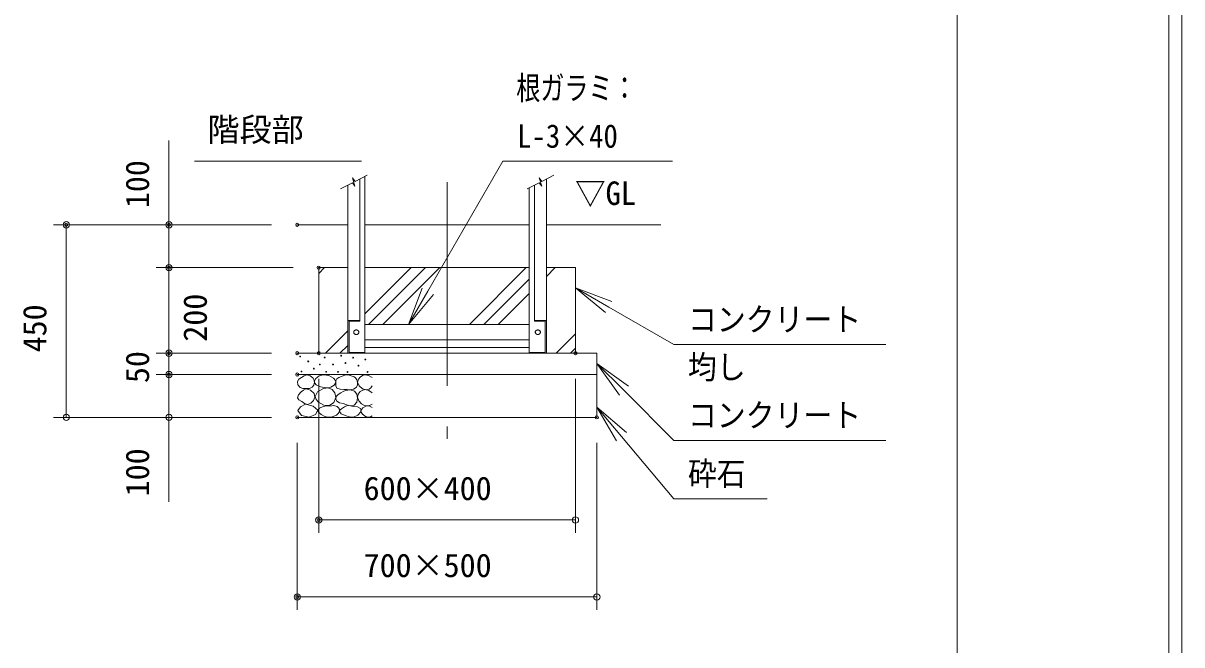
# Model space of a CAD drawing. Units: millimetres, scale not verified. Extents: x 0 to 420, y 0 to 297.
# Drawn here: x 330 to 420.2, y 103.6 to 152 of the extents above; entities that cross this region are included whole.
import ezdxf
from ezdxf.enums import TextEntityAlignment as Align

# ---------------------------------------------------------------- set-up
doc = ezdxf.new("R2010")
doc.units = ezdxf.units.MM
doc.header["$LTSCALE"] = 0.5
doc.header["$PDMODE"] = 32
doc.header["$PDSIZE"] = 0.25
doc.linetypes.add('USER1', pattern=[50.8, 31.75, -6.35, 6.35, -6.35])
for name, color, linetype, lineweight in [('DEFPOINTS_3', 7, 'Continuous', 0), ('LY_2', 7, 'Continuous', 0), ('LY_5', 2, 'Continuous', 18), ('LY_6', 7, 'Continuous', 0)]:
    doc.layers.add(name, color=color, linetype=linetype, lineweight=lineweight)
doc.styles.add('ＭＳ ゴシック', font='')
doc.styles.get('ＭＳ ゴシック').set_extended_font_data('MS Gothic')

# ---------------------------------------------------------------- blocks, each defined once
blk = doc.blocks.new('-001-MS_2')
at = {"color": 7, "linetype": 'Continuous', "lineweight": 0}
for p, q in [((3.92, 89.34), (0.27, 83.88)), ((0.27, 83.88), (1.28, 76.29)), ((9.77, 93.38), (3.92, 89.34)), ((15.99, 96.86), (9.77, 93.38)), ((22.45, 99.4), (15.99, 96.86)), ((29.91, 96.94), (22.45, 99.4)), ((36.07, 92.11), (29.91, 96.94)), ((39.03, 87.18), (36.07, 92.11)), ((38.56, 75.54), (39.88, 81.98)), ((39.88, 81.98), (39.03, 87.18)), ((43.36, 91), (39.71, 84.09)), ((39.71, 84.09), (40.58, 80.12)), ((51.33, 96.79), (43.36, 91)), ((56.97, 98.88), (51.33, 96.79)), ((61.87, 99.49), (56.97, 98.88)), ((73.64, 97.86), (61.87, 99.49)), ((84.31, 91.65), (73.64, 97.86)), ((89.01, 86.31), (84.31, 91.65)), ((86.23, 75.46), (89.98, 81.65)), ((89.98, 81.65), (89.01, 86.31)), ((90.14, 85.46), (89.71, 79.83)), ((92.03, 89.85), (90.14, 85.46)), ((96.8, 93), (92.03, 89.85)), ((102.95, 95.22), (96.8, 93)), ((108.43, 97.47), (102.95, 95.22)), ((113.69, 99.7), (108.43, 97.47)), ((121.01, 98.66), (113.69, 99.7)), ((128.19, 96.48), (121.01, 98.66)), ((132.84, 94.49), (128.19, 96.48)), ((136.25, 92), (132.84, 94.49)), ((139.31, 87.51), (136.25, 92)), ((140.9, 81.8), (139.31, 87.51)), ((140.56, 75.29), (140.9, 81.8)), ((142.65, 88.94), (140.78, 82.21)), ((140.78, 82.21), (144.45, 73.44)), ((147.12, 94.25), (142.65, 88.94)), ((152.27, 97.95), (147.12, 94.25)), ((157.89, 99.64), (152.27, 97.95)), ((166.57, 98.15), (157.89, 99.64)), ((175, 93.3), (166.57, 98.15)), ((1.28, 76.29), (6.29, 69.94)), ((9.14, 59.48), (2.69, 52.66)), ((6.29, 69.94), (13.15, 67.35)), ((14.58, 63.66), (9.14, 59.48)), ((13.15, 67.35), (20.86, 67.08)), ((19.91, 66.45), (14.58, 63.66)), ((31.08, 63.24), (19.91, 66.45)), ((20.86, 67.08), (28.48, 67.69)), ((28.48, 67.69), (34.81, 70.25)), ((39.24, 55.99), (31.08, 63.24)), ((34.81, 70.25), (38.56, 75.54)), ((40.76, 47.48), (39.24, 55.99)), ((40.58, 80.12), (44.3, 75.71)), ((47.31, 59.54), (41.33, 48.68)), ((44.3, 75.71), (53.79, 70.93)), ((61.06, 67.6), (47.31, 59.54)), ((53.79, 70.93), (63.76, 69.49)), ((72.24, 68.87), (61.06, 67.6)), ((63.76, 69.49), (71.12, 69.32)), ((71.12, 69.32), (78.63, 70.84)), ((81.06, 65.44), (72.24, 68.87)), ((78.63, 70.84), (86.23, 75.46)), ((87.97, 57.29), (81.06, 65.44)), ((90.25, 46.52), (87.97, 57.29)), ((89.71, 79.83), (90, 73.7)), ((90, 73.7), (92.39, 68.55)), ((92.39, 68.55), (99.76, 65.68)), ((101.61, 57.14), (95.41, 53.53)), ((99.76, 65.68), (108.86, 65.33)), ((107.19, 60.29), (101.61, 57.14)), ((112.69, 63.08), (107.19, 60.29)), ((108.86, 65.33), (116.14, 64.75)), ((123.7, 64.21), (112.69, 63.08)), ((116.14, 64.75), (123.36, 64.44)), ((123.36, 64.44), (131.47, 65.82)), ((133.77, 60.92), (123.7, 64.21)), ((131.47, 65.82), (137.86, 69.63)), ((139.09, 54.29), (133.77, 60.92)), ((137.86, 69.63), (140.56, 75.29)), ((140.8, 45.79), (139.09, 54.29)), ((142.41, 54.25), (140.78, 47.04)), ((146.8, 60.03), (142.41, 54.25)), ((144.45, 73.44), (152.5, 67)), ((152.77, 63.87), (146.8, 60.03)), ((152.5, 67), (160.8, 64.62)), ((159.47, 65.1), (152.77, 63.87)), ((167.54, 62.64), (159.47, 65.1)), ((160.8, 64.62), (168.03, 65.73)), ((174.68, 57.18), (167.54, 62.64)), ((168.03, 65.73), (172.08, 69.11)), ((172.08, 69.11), (175, 73.65)), ((2.69, 52.66), (0.27, 45.85)), ((0.27, 45.85), (3.9, 41.03)), ((3.9, 41.03), (10.41, 36.67)), ((19.09, 30.52), (7.78, 24.5)), ((10.41, 36.67), (17.05, 32.38)), ((17.05, 32.38), (23.72, 30.33)), ((36.88, 25.89), (19.09, 30.52)), ((23.72, 30.33), (31.36, 32.78)), ((31.36, 32.78), (37.66, 39.2)), ((37.66, 39.2), (40.76, 47.48)), ((41.33, 48.68), (43.97, 41.48)), ((43.97, 41.48), (49.17, 35.16)), ((49.17, 35.16), (61.76, 28.31)), ((61.76, 28.31), (75.12, 27.32)), ((75.12, 27.32), (85.4, 34.78)), ((85.1, 27.83), (76.2, 26.37)), ((93.5, 25.29), (85.1, 27.83)), ((85.4, 34.78), (90.25, 46.52)), ((91.06, 48.76), (90.07, 43.23)), ((90.07, 43.23), (92.15, 37.68)), ((95.41, 53.53), (91.06, 48.76)), ((92.15, 37.68), (98.86, 33.92)), ((98.86, 33.92), (107.01, 32.27)), ((107.01, 32.27), (113.43, 30.11)), ((118.5, 28.21), (110.04, 24.61)), ((113.43, 30.11), (119.72, 27.95)), ((124.44, 26.75), (118.5, 28.21)), ((119.72, 27.95), (126.09, 26.92)), ((126.09, 26.92), (132.69, 28.49)), ((132.69, 28.49), (138.87, 35.72)), ((138.87, 35.72), (140.8, 45.79)), ((140.78, 47.04), (143.44, 38.43)), ((143.44, 38.43), (149.65, 31.51)), ((149.65, 31.51), (157.29, 27.64)), ((157.29, 27.64), (164.86, 26.76)), ((164.86, 26.76), (170.01, 28.2)), ((170.01, 28.2), (174.68, 30.88)), ((7.78, 24.5), (0.96, 15.68)), ((0.96, 15.68), (9.45, 4.41)), ((9.45, 4.41), (27.89, 0.3)), ((27.89, 0.3), (42.24, 6.41)), ((47.66, 16.78), (36.88, 25.89)), ((42.24, 6.41), (47.66, 16.78)), ((51.59, 21.5), (47.28, 16.1)), ((47.28, 16.1), (49.96, 11.42)), ((49.96, 11.42), (55.93, 6.91)), ((60.52, 25.56), (51.59, 21.5)), ((55.93, 6.91), (62.4, 3.07)), ((68.66, 27), (60.52, 25.56)), ((62.4, 3.07), (69.71, 0.69)), ((76.2, 26.37), (68.66, 27)), ((69.71, 0.69), (81.56, 0.93)), ((81.56, 0.93), (91.88, 5.02)), ((91.88, 5.02), (96.58, 9.83)), ((97.57, 20.71), (93.5, 25.29)), ((96.58, 9.83), (98.63, 15.56)), ((98.63, 15.56), (97.57, 20.71)), ((100.07, 17.31), (98.23, 13.88)), ((98.23, 13.88), (102.2, 8.39)), ((103.1, 19.83), (100.07, 17.31)), ((102.2, 8.39), (112.02, 4.15)), ((110.04, 24.61), (103.1, 19.83)), ((112.02, 4.15), (121.76, 0.92)), ((121.76, 0.92), (130.94, 0.37)), ((130.67, 25.5), (124.44, 26.75)), ((140.33, 24.68), (130.67, 25.5)), ((130.94, 0.37), (141.78, 4.87)), ((147.97, 20.91), (140.33, 24.68)), ((141.78, 4.87), (148.51, 12.53)), ((149.32, 16.52), (147.97, 20.91)), ((148.51, 12.53), (149.32, 16.52)), ((152.98, 22.43), (148.7, 15.67)), ((148.7, 15.67), (149.31, 12)), ((149.31, 12), (152.19, 7.75)), ((152.19, 7.75), (159.35, 2.28)), ((161.69, 26.76), (152.98, 22.43)), ((159.35, 2.28), (166.76, 0.46)), ((168.98, 25.96), (161.69, 26.76)), ((166.76, 0.46), (171.06, 1.51)), ((175, 22.64), (168.98, 25.96)), ((171.06, 1.51), (175, 3.63))]:
    blk.add_line(p, q, dxfattribs=at)
for centre in [(6.61, 142.18), (63.96, 139.96), (102.42, 144.09), (130.53, 139.5), (158.91, 135.17), (25.62, 130.77), (38.61, 113.98), (52.55, 123.48), (83.5, 123.55), (112.42, 127.06), (142.69, 120.85), (9.77, 107.32), (67.44, 106.37), (95.12, 106.52), (117.28, 105.98), (164.31, 105.98)]:
    blk.add_circle(centre, 1, dxfattribs=at)
blk = doc.blocks.new('-013-_DOTBLANK')
at = {"color": 7, "linetype": 'Continuous', "lineweight": 0}
blk.add_line((-0.5, 0), (-1, 0), dxfattribs=at)
blk.add_circle((0, 0), 0.5, dxfattribs=at)
blk = doc.blocks.new('-003-_U3')
at = {"color": 7, "linetype": 'Continuous', "lineweight": 0}
for p, q in [((-1, 0.1667), (0, 0)), ((0, 0), (-1, 0)), ((-1, -0.1667), (0, 0))]:
    blk.add_line(p, q, dxfattribs=at)

msp = doc.modelspace()

# ---------------------------------------------------------------- linework, layer by layer
at = {"layer": 'DEFPOINTS_3'}
msp.add_line((420.25, -0.0353), (420.25, 296.9647), dxfattribs=at)
at = {"layer": 'LY_2'}
msp.add_line((402.75, 14.9647), (402.75, 281.9647), dxfattribs=at)
at = {"layer": 'LY_5', "color": 7, "lineweight": 0}
for p, q in [((419.248, 0.115), (419.248, 297.0353)), ((355.6276, 139.9552), (355.8314, 139.6848)), ((355.8256, 139.3077), (355.6277, 139.9551)), ((356.7662, 140.1611), (355.8314, 139.6848)), ((370.1743, 139.9552), (370.3781, 139.6848)), ((370.3723, 139.3077), (370.1744, 139.9551)), ((371.3128, 140.1611), (370.3781, 139.6848)), ((355.6219, 139.578), (354.6872, 139.1018)), ((355.26, 126.2981), (355.26, 139.3936)), ((355.6219, 139.578), (355.8256, 139.3077)), ((356.1933, 128.792), (356.1933, 139.8692)), ((370.1686, 139.578), (369.2338, 139.1018)), ((369.8067, 128.792), (369.8067, 139.3936)), ((370.1686, 139.578), (370.3723, 139.3077)), ((370.74, 126.2981), (370.74, 139.8692)), ((355.26, 136.2981), (351.3333, 136.2981)), ((369.4067, 136.2981), (356.5933, 136.2981)), ((379.6667, 136.2981), (370.74, 136.2981)), ((353, 132.5041), (353.4607, 132.9647)), ((353, 132.9647), (355.26, 132.9647)), ((353, 126.2981), (353, 132.9647)), ((356.5933, 129.3622), (360.1958, 132.9647)), ((356.5933, 132.9647), (369.4067, 132.9647)), ((356.8792, 128.5256), (361.3184, 132.9647)), ((358.0018, 128.5256), (362.4409, 132.9647)), ((364.737, 128.5256), (369.1761, 132.9647)), ((370.74, 132.2836), (371.4212, 132.9647)), ((370.74, 132.9647), (373, 132.9647)), ((373, 132.9647), (373, 126.2981)), ((365.8595, 128.5256), (369.4067, 132.0728)), ((366.982, 128.5256), (369.4067, 130.9502)), ((355.26, 128.8404), (356.1933, 128.8404)), ((356.5933, 128.5256), (369.4067, 128.5256)), ((370.74, 128.8404), (369.8067, 128.8404)), ((353.5292, 126.2981), (355.26, 128.0289)), ((356.5933, 127.3376), (369.4067, 127.3376)), ((371.4897, 126.2981), (373, 127.8084)), ((354.6517, 126.2981), (355.26, 126.9064)), ((356.5933, 126.7323), (369.4067, 126.7323)), ((372.6122, 126.2981), (373, 126.6859)), ((374.6667, 126.2981), (351.3333, 126.2981)), ((355.26, 126.2981), (356.5933, 126.2981)), ((370.74, 126.2981), (369.4067, 126.2981)), ((374.6667, 126.2981), (374.6667, 121.2981)), ((374.6667, 124.6314), (351.3333, 124.6314)), ((374.6667, 121.2981), (351.3333, 121.2981))]:
    msp.add_line(p, q, dxfattribs=at)
at = {"layer": 'LY_5'}
for p, q in [((356.5933, 140.073), (356.5933, 126.2981)), ((369.4067, 139.1898), (369.4067, 126.2981)), ((355.3667, 128.792), (355.3667, 126.3465)), ((355.3667, 128.792), (356.1933, 128.792)), ((370.6333, 128.792), (369.8067, 128.792)), ((370.6333, 128.792), (370.6333, 126.3465)), ((355.7274, 127.9471), (355.7267, 127.9316)), ((355.7267, 127.9316), (355.7274, 127.9161)), ((355.7297, 127.9625), (355.7274, 127.9471)), ((355.7274, 127.9161), (355.7297, 127.9006)), ((355.7335, 127.9777), (355.7297, 127.9625)), ((355.7297, 127.9006), (355.7335, 127.8855)), ((355.7387, 127.9925), (355.7335, 127.9777)), ((355.7335, 127.8855), (355.7387, 127.8706)), ((355.7454, 128.0069), (355.7387, 127.9925)), ((355.7387, 127.8706), (355.7454, 127.8563)), ((355.7535, 128.0207), (355.7454, 128.0069)), ((355.7454, 127.8563), (355.7535, 127.8425)), ((355.7628, 128.0338), (355.7535, 128.0207)), ((355.7535, 127.8425), (355.7628, 127.8294)), ((355.7735, 128.0461), (355.7628, 128.0338)), ((355.7628, 127.8294), (355.7735, 127.817)), ((355.7852, 128.0576), (355.7735, 128.0461)), ((355.7735, 127.817), (355.7852, 127.8056)), ((355.7981, 128.0681), (355.7852, 128.0576)), ((355.7852, 127.8056), (355.7981, 127.7951)), ((355.812, 128.0776), (355.7981, 128.0681)), ((355.7981, 127.7951), (355.812, 127.7856)), ((355.8267, 128.0859), (355.812, 128.0776)), ((355.812, 127.7856), (355.8267, 127.7773)), ((355.8421, 128.0931), (355.8267, 128.0859)), ((355.8267, 127.7773), (355.8421, 127.7701)), ((355.8583, 128.099), (355.8421, 128.0931)), ((355.8421, 127.7701), (355.8583, 127.7641)), ((355.8749, 128.1037), (355.8583, 128.099)), ((355.8583, 127.7641), (355.8749, 127.7595)), ((355.8919, 128.1071), (355.8749, 128.1037)), ((355.8749, 127.7595), (355.8919, 127.7561)), ((355.9092, 128.1091), (355.8919, 128.1071)), ((355.8919, 127.7561), (355.9092, 127.7541)), ((355.9267, 128.1098), (355.9092, 128.1091)), ((355.9092, 127.7541), (355.9267, 127.7534)), ((355.9441, 128.1091), (355.9267, 128.1098)), ((355.9267, 127.7534), (355.9441, 127.7541)), ((355.9614, 128.1071), (355.9441, 128.1091)), ((355.9441, 127.7541), (355.9614, 127.7561)), ((355.9784, 128.1037), (355.9614, 128.1071)), ((355.9614, 127.7561), (355.9784, 127.7595)), ((355.9951, 128.099), (355.9784, 128.1037)), ((355.9784, 127.7595), (355.9951, 127.7641)), ((356.0112, 128.0931), (355.9951, 128.099)), ((355.9951, 127.7641), (356.0112, 127.7701)), ((356.0267, 128.0859), (356.0112, 128.0931)), ((356.0112, 127.7701), (356.0267, 127.7773)), ((356.0414, 128.0776), (356.0267, 128.0859)), ((356.0267, 127.7773), (356.0414, 127.7856)), ((356.0552, 128.0681), (356.0414, 128.0776)), ((356.0414, 127.7856), (356.0552, 127.7951)), ((356.0681, 128.0576), (356.0552, 128.0681)), ((356.0552, 127.7951), (356.0681, 127.8056)), ((356.0799, 128.0461), (356.0681, 128.0576)), ((356.0681, 127.8056), (356.0799, 127.817)), ((356.0905, 128.0338), (356.0799, 128.0461)), ((356.0799, 127.817), (356.0905, 127.8294)), ((356.0999, 128.0207), (356.0905, 128.0338)), ((356.0905, 127.8294), (356.0999, 127.8425)), ((356.1079, 128.0069), (356.0999, 128.0207)), ((356.0999, 127.8425), (356.1079, 127.8563)), ((356.1146, 127.9925), (356.1079, 128.0069)), ((356.1079, 127.8563), (356.1146, 127.8706)), ((356.1199, 127.9777), (356.1146, 127.9925)), ((356.1146, 127.8706), (356.1199, 127.8855)), ((356.1236, 127.9625), (356.1199, 127.9777)), ((356.1199, 127.8855), (356.1236, 127.9006)), ((356.1259, 127.9471), (356.1236, 127.9625)), ((356.1236, 127.9006), (356.1259, 127.9161)), ((356.1267, 127.9316), (356.1259, 127.9471)), ((356.1259, 127.9161), (356.1267, 127.9316)), ((369.8741, 127.9471), (369.8733, 127.9316)), ((369.8733, 127.9316), (369.8741, 127.9161)), ((369.8764, 127.9625), (369.8741, 127.9471)), ((369.8741, 127.9161), (369.8764, 127.9006)), ((369.8801, 127.9777), (369.8764, 127.9625)), ((369.8764, 127.9006), (369.8801, 127.8855)), ((369.8854, 127.9925), (369.8801, 127.9777)), ((369.8801, 127.8855), (369.8854, 127.8706)), ((369.8921, 128.0069), (369.8854, 127.9925)), ((369.8854, 127.8706), (369.8921, 127.8563)), ((369.9001, 128.0207), (369.8921, 128.0069)), ((369.8921, 127.8563), (369.9001, 127.8425)), ((369.9095, 128.0338), (369.9001, 128.0207)), ((369.9001, 127.8425), (369.9095, 127.8294)), ((369.9201, 128.0461), (369.9095, 128.0338)), ((369.9095, 127.8294), (369.9201, 127.817)), ((369.9319, 128.0576), (369.9201, 128.0461)), ((369.9201, 127.817), (369.9319, 127.8056)), ((369.9448, 128.0681), (369.9319, 128.0576)), ((369.9319, 127.8056), (369.9448, 127.7951)), ((369.9586, 128.0776), (369.9448, 128.0681)), ((369.9448, 127.7951), (369.9586, 127.7856)), ((369.9733, 128.0859), (369.9586, 128.0776)), ((369.9586, 127.7856), (369.9733, 127.7773)), ((369.9888, 128.0931), (369.9733, 128.0859)), ((369.9733, 127.7773), (369.9888, 127.7701)), ((370.0049, 128.099), (369.9888, 128.0931)), ((369.9888, 127.7701), (370.0049, 127.7641)), ((370.0216, 128.1037), (370.0049, 128.099)), ((370.0049, 127.7641), (370.0216, 127.7595)), ((370.0386, 128.1071), (370.0216, 128.1037)), ((370.0216, 127.7595), (370.0386, 127.7561)), ((370.0559, 128.1091), (370.0386, 128.1071)), ((370.0386, 127.7561), (370.0559, 127.7541)), ((370.0733, 128.1098), (370.0559, 128.1091)), ((370.0559, 127.7541), (370.0733, 127.7534)), ((370.0908, 128.1091), (370.0733, 128.1098)), ((370.0733, 127.7534), (370.0908, 127.7541)), ((370.1081, 128.1071), (370.0908, 128.1091)), ((370.0908, 127.7541), (370.1081, 127.7561)), ((370.1251, 128.1037), (370.1081, 128.1071)), ((370.1081, 127.7561), (370.1251, 127.7595)), ((370.1417, 128.099), (370.1251, 128.1037)), ((370.1251, 127.7595), (370.1417, 127.7641)), ((370.1579, 128.0931), (370.1417, 128.099)), ((370.1417, 127.7641), (370.1579, 127.7701)), ((370.1733, 128.0859), (370.1579, 128.0931)), ((370.1579, 127.7701), (370.1733, 127.7773)), ((370.188, 128.0776), (370.1733, 128.0859)), ((370.1733, 127.7773), (370.188, 127.7856)), ((370.2019, 128.0681), (370.188, 128.0776)), ((370.188, 127.7856), (370.2019, 127.7951)), ((370.2148, 128.0576), (370.2019, 128.0681)), ((370.2019, 127.7951), (370.2148, 127.8056)), ((370.2265, 128.0461), (370.2148, 128.0576)), ((370.2148, 127.8056), (370.2265, 127.817)), ((370.2372, 128.0338), (370.2265, 128.0461)), ((370.2265, 127.817), (370.2372, 127.8294)), ((370.2465, 128.0207), (370.2372, 128.0338)), ((370.2372, 127.8294), (370.2465, 127.8425)), ((370.2546, 128.0069), (370.2465, 128.0207)), ((370.2465, 127.8425), (370.2546, 127.8563)), ((370.2613, 127.9925), (370.2546, 128.0069)), ((370.2546, 127.8563), (370.2613, 127.8706)), ((370.2665, 127.9777), (370.2613, 127.9925)), ((370.2613, 127.8706), (370.2665, 127.8855)), ((370.2703, 127.9625), (370.2665, 127.9777)), ((370.2665, 127.8855), (370.2703, 127.9006)), ((370.2726, 127.9471), (370.2703, 127.9625)), ((370.2703, 127.9006), (370.2726, 127.9161)), ((370.2733, 127.9316), (370.2726, 127.9471)), ((370.2726, 127.9161), (370.2733, 127.9316)), ((355.3667, 126.3465), (356.5933, 126.3465)), ((370.6333, 126.3465), (369.4067, 126.3465))]:
    msp.add_line(p, q, dxfattribs=at)
at = {"layer": 'LY_5', "color": 7, "linetype": 'USER1', "lineweight": 0}
msp.add_line((363, 139.6314), (363, 119.6314), dxfattribs=at)
at = {"layer": 'LY_6'}
for p, q in [((341.3333, 136.2981), (341.3333, 142.8838)), ((343.3333, 141.2552), (356.3333, 141.2552)), ((361.5, 131.1237), (367.3495, 141.2552)), ((367.3495, 141.2552), (368.3495, 141.2552)), ((368.3495, 141.2552), (380.5689, 141.2552)), ((349.3333, 136.2981), (332.3333, 136.2981)), ((333.3333, 121.2981), (333.3333, 136.2981)), ((349.3333, 136.2981), (340.3333, 136.2981)), ((341.3333, 132.9647), (341.3333, 136.2981)), ((351, 132.9647), (340.3333, 132.9647)), ((351, 132.9647), (340.3333, 132.9647)), ((341.3333, 126.2981), (341.3333, 132.9647)), ((341.3333, 126.2981), (341.3333, 129.2981)), ((375.5981, 129.8911), (380.6667, 126.9647)), ((341.3333, 126.2981), (341.3333, 127.3695)), ((380.6667, 126.9647), (381.6667, 126.9647)), ((381.6667, 126.9647), (397.1927, 126.9647)), ((349.3333, 126.2981), (340.3333, 126.2981)), ((349.3333, 126.2981), (340.3333, 126.2981)), ((341.3333, 124.6314), (341.3333, 126.2981)), ((349.3333, 124.6314), (340.3333, 124.6314)), ((349.3333, 124.6314), (340.3333, 124.6314)), ((341.3333, 124.6314), (341.3333, 121.6314)), ((341.3333, 121.2981), (341.3333, 124.6314)), ((353, 124.2981), (353, 112.2981)), ((373, 124.2981), (373, 112.2981)), ((376.788, 123.3768), (380.6667, 119.4981)), ((349.3333, 121.2981), (332.3333, 121.2981)), ((349.3333, 121.2981), (340.3333, 121.2981)), ((341.3333, 114.7124), (341.3333, 121.2981)), ((351.3333, 119.2981), (351.3333, 106.2981)), ((374.6667, 119.2981), (374.6667, 106.2981)), ((376.595, 119.7999), (380.6667, 114.9476)), ((380.6667, 119.4981), (381.6667, 119.4981)), ((381.6667, 119.4981), (397.1927, 119.4981)), ((380.6667, 114.9476), (381.6667, 114.9476)), ((381.6667, 114.9476), (387.9519, 114.9476)), ((373, 113.2981), (353, 113.2981)), ((374.6667, 107.2981), (351.3333, 107.2981))]:
    msp.add_line(p, q, dxfattribs=at)
for p in [(333.3333, 136.2981), (341.3333, 136.2981), (351.3333, 136.2981), (351.3333, 136.2981), (341.3333, 132.9647), (353, 132.9647), (353, 132.9647), (341.3333, 126.2981), (351.3333, 126.2981), (351.3333, 126.2981), (353, 126.2981), (373, 126.2981), (341.3333, 124.6314), (351.3333, 124.6314), (351.3333, 124.6314), (351.3333, 121.2981), (351.3333, 121.2981), (351.3333, 121.2981), (374.6667, 121.2981), (353, 113.2981), (351.3333, 107.2981)]:
    msp.add_point(p, dxfattribs=at)

# ---------------------------------------------------------------- block references
at = {"layer": 'LY_5', "xscale": 0.033333, "yscale": 0.033333}
msp.add_blockref('-001-MS_2', (351.3333, 121.2981), dxfattribs=at)
at = {"layer": 'LY_6'}
for name, p, xscale, yscale, rotation in [('-013-_DOTBLANK', (333.3333, 136.2981), 0.5, 0.5, 90), ('-013-_DOTBLANK', (341.3333, 136.2981), 0.5, 0.5, 90), ('-013-_DOTBLANK', (341.3333, 132.9647), 0.5, 0.5, 270), ('-013-_DOTBLANK', (341.3333, 132.9647), 0.5, 0.5, 90), ('-003-_U3', (373, 131.3911), 3, 3, 150), ('-003-_U3', (360, 128.5256), 3, 3, 240), ('-013-_DOTBLANK', (341.3333, 126.2981), 0.5, 0.5, 270), ('-013-_DOTBLANK', (341.3333, 126.2981), 0.5, 0.5, 270), ('-003-_U3', (374.6667, 125.4981), 3, 3, 135), ('-013-_DOTBLANK', (341.3333, 124.6314), 0.5, 0.5, 90), ('-013-_DOTBLANK', (341.3333, 124.6314), 0.5, 0.5, 90), ('-003-_U3', (374.6667, 122.0981), 3, 3, 130), ('-013-_DOTBLANK', (333.3333, 121.2981), 0.5, 0.5, 270), ('-013-_DOTBLANK', (341.3333, 121.2981), 0.5, 0.5, 270), ('-013-_DOTBLANK', (353, 113.2981), 0.5, 0.5, 180), ('-013-_DOTBLANK', (351.3333, 107.2981), 0.5, 0.5, 180)]:
    msp.add_blockref(name, p, dxfattribs=dict(at, xscale=xscale, yscale=yscale, rotation=rotation))
at = {"layer": 'LY_6', "xscale": 0.5, "yscale": 0.5}
for p in [(373, 113.2981), (374.6667, 107.2981)]:
    msp.add_blockref('-013-_DOTBLANK', p, dxfattribs=at)

# ---------------------------------------------------------------- texts
at = {"layer": 'LY_6', "style": 'ＭＳ ゴシック'}
for s, width, p in [('根ガラミ：', 0.75, (368.3924, 145.5052)), ('L-3×40', 0.9, (368.4539, 141.7552)), ('▽GL', 0.95, (372.9752, 137.2967)), ('コンクリート', 0.9, (381.7667, 127.4647)), ('均し', 0.9, (381.7667, 123.7481)), ('コンクリート', 0.9, (381.7667, 119.9981)), ('砕石', 0.9, (381.7667, 115.4476))]:
    msp.add_text(s, height=1.833, dxfattribs=dict(at, width=width)).set_placement(p, align=Align.BOTTOM_LEFT)
for s, p in [('階段部', (344.3333, 142.2552)), ('600×400', (356.5007, 114.2981)), ('700×500', (356.5007, 108.2981))]:
    msp.add_text(s, height=1.833, dxfattribs=at).set_placement(p, align=Align.BOTTOM_LEFT)
for s, p in [('100', (340.3333, 137.5992)), ('200', (344.8333, 127.1944)), ('450', (332.3333, 126.3611)), ('50', (340.3333, 123.9674)), ('100', (340.3333, 115.142))]:
    msp.add_text(s, height=1.833, rotation=90, dxfattribs=at).set_placement(p, align=Align.BOTTOM_LEFT)

doc.saveas('drawing.dxf')
